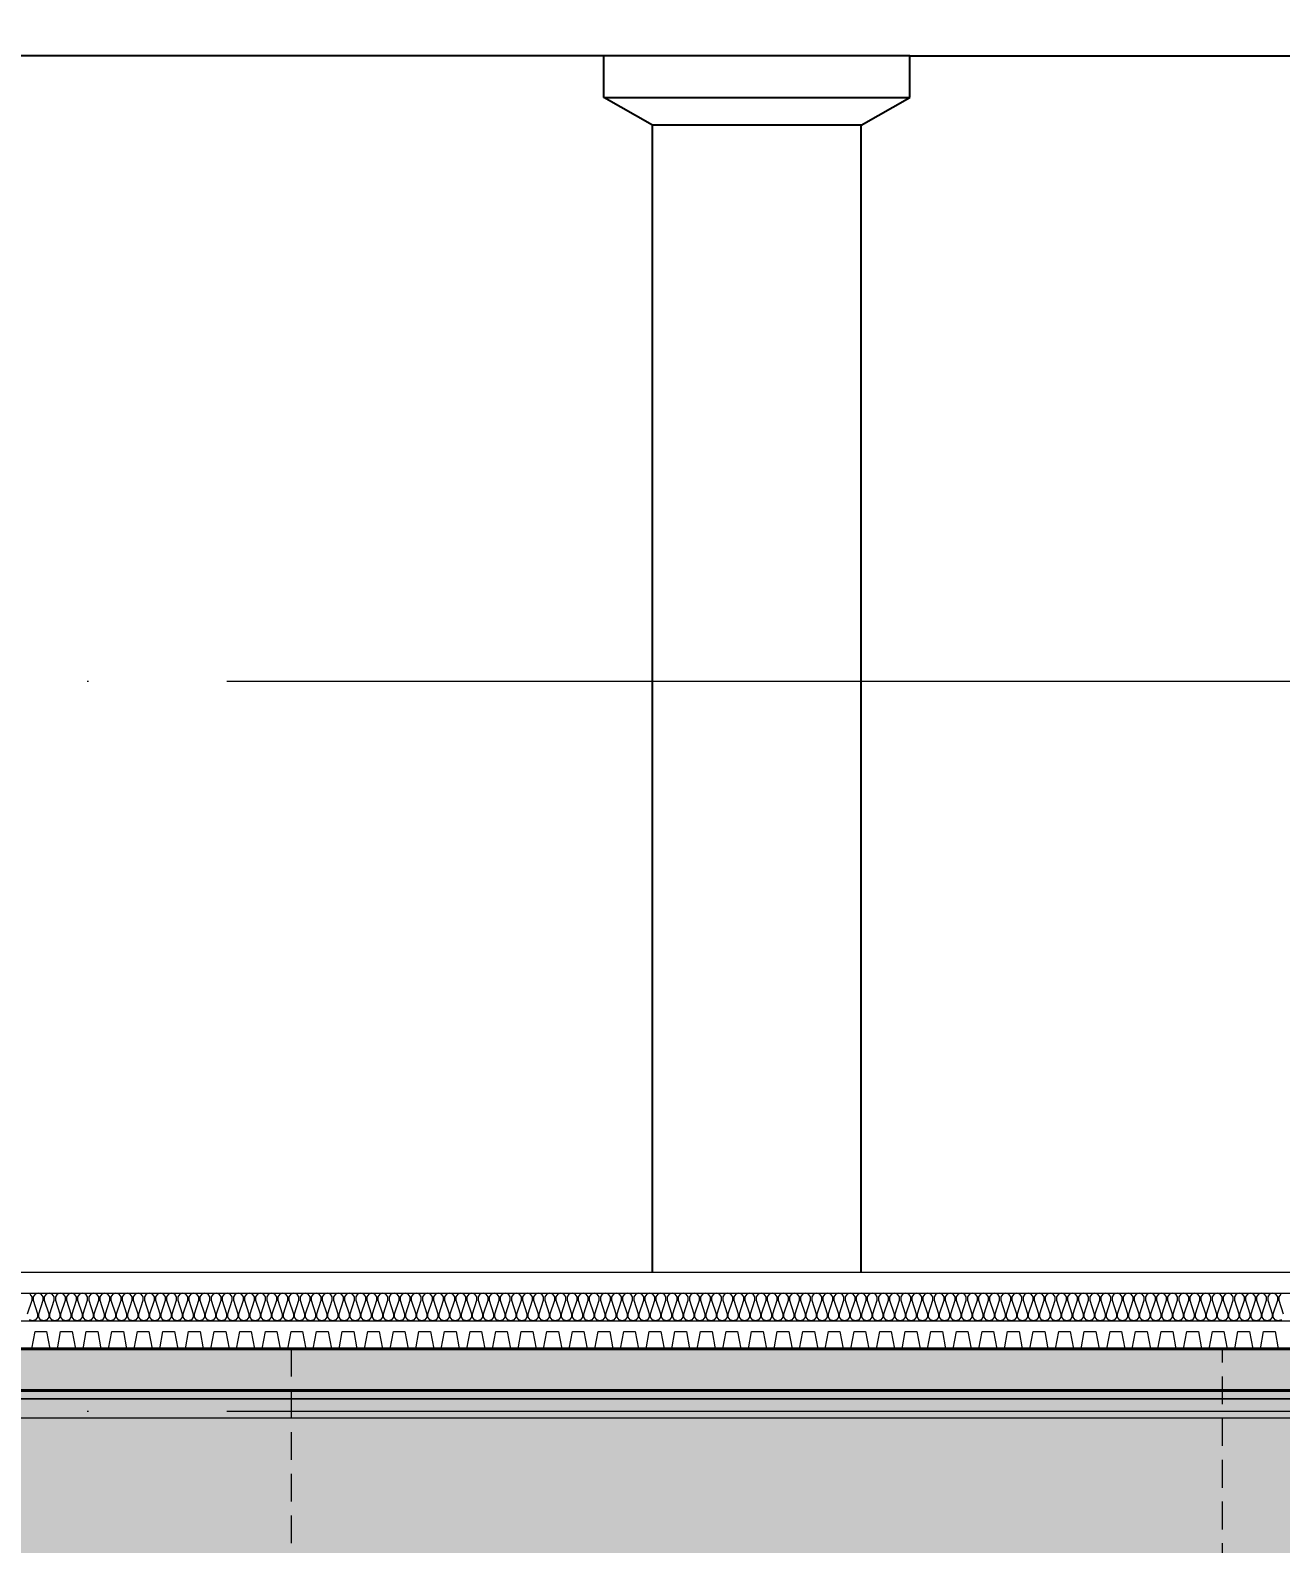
# Model space of a CAD drawing. Header units: millimetres. Extents: x 0 to 420000, y 0 to 297000.
# Drawn here: x 172786 to 181780, y 22497 to 33383 of the extents above; entities that cross this region are included whole.
import ezdxf
from ezdxf.enums import TextEntityAlignment as Align

# ---------------------------------------------------------------- set-up
doc = ezdxf.new("R2010")
doc.units = ezdxf.units.MM
doc.linetypes.add('CEN', pattern=[62, 60, -1, 0, -1])
doc.linetypes.add('HIDDEN', pattern=[0.375, 0.25, -0.125])
for name, color, linetype, lineweight in [('A-AXIS-LINE', 1, 'CEN', 15), ('A-CONC-LIN1', 2, 'Continuous', 40), ('A-ELEV-LIN2', 7, 'Continuous', 25), ('A-SECT-LIN3', 255, 'Continuous', 18), ('A-XXXX-DRBD', 9, 'Continuous', 20), ('A-XXXX-FIN2', 6, 'Continuous', 20), ('A-XXXX-HATC', 8, 'Continuous', 18), ('A-XXXX-HID', 8, 'HIDDEN', 18), ('A-XXXX-INSL2', 8, 'Continuous', 18)]:
    doc.layers.add(name, color=color, linetype=linetype, lineweight=lineweight)
doc.layers.add('A-CONC-SOLD', color=253, linetype='CEN')
doc.layers.add('A-XXXX-SOLD', color=252, linetype='Continuous')
doc.layers.add('A-XXXX-NPLT', color=144, linetype='Continuous', lineweight=15, plot=False)
doc.styles.add('맑은고딕', font='')
doc.styles.get('맑은고딕').set_extended_font_data('Malgun Gothic')

# ---------------------------------------------------------------- blocks, each defined once
blk = doc.blocks.new('axis(211208)')
at = {"layer": 'A-AXIS-LINE', "ltscale": 1000}
for p, q in [((4631788.1, -436868.7), (4955413.1, -436868.7)), ((4631788.1, -441118.7), (4955413.1, -441118.7)), ((4631788.1, -442118.7), (4955413.1, -442118.7))]:
    blk.add_line(p, q, dxfattribs=at)
blk = doc.blocks.new('지하2층')
at = {"layer": 'A-CONC-SOLD'}
h = blk.add_hatch(color=256, dxfattribs=at)
h.dxf.hatch_style = 1
h.paths.add_polyline_path([(4879374, -392169), (4878974, -392169), (4878974, -391119), (4878824, -391119), (4878824, -391369), (4878374, -391369), (4878374, -392369), (4878324, -392369), (4878324, -393069), (4878674, -393069), (4878674, -401669), (4877924, -401669), (4877924, -401119), (4877724, -401119), (4877724, -401669), (4801524, -401669), (4801524, -401129), (4801324, -401129), (4801324, -401969), (4801494, -401969), (4801479, -401978), (4801479, -402319), (4759169, -402319), (4759169, -401978), (4759154, -401969), (4759324, -401969), (4759324, -401129), (4759124, -401129), (4759124, -401669), (4682924, -401669), (4682924, -401119), (4682724, -401119), (4682724, -401669), (4681974, -401669), (4681974, -393069), (4682324, -393069), (4682324, -392369), (4682274, -392369), (4682274, -391369), (4681824, -391369), (4681824, -391119), (4681674, -391119), (4681674, -392169), (4681274, -392169), (4681274, -401969), (4758324, -401969), (4758324, -402619), (4802324, -402619), (4802324, -401969), (4879374, -401969)])
at = {"layer": 'A-CONC-LIN1'}
for points in [[(4681674, -391119), (4681674, -392169), (4681274, -392169), (4681274, -401969), (4758324, -401969), (4758324, -402619), (4802324, -402619), (4802324, -401969), (4879374, -401969), (4879374, -392169), (4878974, -392169), (4878974, -391119)], [(4801479, -402319), (4759169, -402319), (4759169, -401978), (4759154, -401969), (4759324, -401969), (4759324, -401129), (4759124, -401129), (4759124, -401669), (4682924, -401669)]]:
    blk.add_lwpolyline(points, dxfattribs=at)
at = {"layer": 'A-ELEV-LIN2'}
for p, q in [((4747224, -392369), (4738174, -392369)), ((4747224, -392669), (4747224, -392369)), ((4749424, -392369), (4747224, -392369)), ((4749424, -392669), (4749424, -392369)), ((4749424, -392369), (4756624, -392369)), ((4747224, -392669), (4749424, -392669)), ((4747574, -392869), (4747224, -392669)), ((4749074, -392869), (4749424, -392669)), ((4747574, -401119), (4747574, -392869)), ((4749074, -392869), (4747574, -392869)), ((4749074, -401119), (4749074, -392869))]:
    blk.add_line(p, q, dxfattribs=at)
at = {"layer": 'A-XXXX-DRBD'}
blk.add_lwpolyline([(4743054, -401669), (4743108, -401669), (4743132, -401544), (4743215, -401544), (4743238, -401669), (4743293, -401669), (4743316, -401544), (4743399, -401544), (4743422, -401669), (4743477, -401669), (4743500, -401544), (4743583, -401544), (4743606, -401669), (4743661, -401669), (4743684, -401544), (4743767, -401544), (4743790, -401669), (4743845, -401669), (4743868, -401544), (4743951, -401544), (4743974, -401669), (4744029, -401669), (4744052, -401544), (4744135, -401544), (4744158, -401669), (4744213, -401669), (4744236, -401544), (4744319, -401544), (4744342, -401669), (4744397, -401669), (4744420, -401544), (4744503, -401544), (4744527, -401669), (4744581, -401669), (4744604, -401544), (4744687, -401544), (4744711, -401669), (4744765, -401669), (4744789, -401544), (4744871, -401544), (4744895, -401669), (4744949, -401669), (4744973, -401544), (4745056, -401544), (4745079, -401669), (4745133, -401669), (4745157, -401544), (4745240, -401544), (4745263, -401669), (4745318, -401669), (4745341, -401544), (4745424, -401544), (4745447, -401669), (4745502, -401669), (4745525, -401544), (4745608, -401544), (4745631, -401669), (4745686, -401669), (4745709, -401544), (4745792, -401544), (4745815, -401669), (4745870, -401669), (4745893, -401544), (4745976, -401544), (4745999, -401669), (4746054, -401669), (4746077, -401544), (4746160, -401544), (4746183, -401669), (4746238, -401669), (4746261, -401544), (4746344, -401544), (4746367, -401669), (4746422, -401669), (4746445, -401544), (4746528, -401544), (4746552, -401669), (4746606, -401669), (4746629, -401544), (4746712, -401544), (4746736, -401669), (4746790, -401669), (4746814, -401544), (4746896, -401544), (4746920, -401669), (4746974, -401669), (4746998, -401544), (4747080, -401544), (4747104, -401669), (4747158, -401669), (4747182, -401544), (4747265, -401544), (4747288, -401669), (4747343, -401669), (4747366, -401544), (4747449, -401544), (4747472, -401669), (4747527, -401669), (4747550, -401544), (4747633, -401544), (4747656, -401669), (4747711, -401669), (4747734, -401544), (4747817, -401544), (4747840, -401669), (4747895, -401669), (4747918, -401544), (4748001, -401544), (4748024, -401669), (4748079, -401669), (4748102, -401544), (4748185, -401544), (4748208, -401669), (4748263, -401669), (4748286, -401544), (4748369, -401544), (4748392, -401669), (4748447, -401669), (4748470, -401544), (4748553, -401544), (4748577, -401669), (4748631, -401669), (4748654, -401544), (4748737, -401544), (4748761, -401669), (4748815, -401669), (4748839, -401544), (4748921, -401544), (4748945, -401669), (4748999, -401669), (4749023, -401544), (4749105, -401544), (4749129, -401669), (4749183, -401669), (4749207, -401544), (4749290, -401544), (4749313, -401669), (4749368, -401669), (4749391, -401544), (4749474, -401544), (4749497, -401669), (4749552, -401669), (4749575, -401544), (4749658, -401544), (4749681, -401669), (4749736, -401669), (4749759, -401544), (4749842, -401544), (4749865, -401669), (4749920, -401669), (4749943, -401544), (4750026, -401544), (4750049, -401669), (4750104, -401669), (4750127, -401544), (4750210, -401544), (4750233, -401669), (4750288, -401669), (4750311, -401544), (4750394, -401544), (4750417, -401669), (4750472, -401669), (4750495, -401544), (4750578, -401544), (4750601, -401669), (4750656, -401669), (4750679, -401544), (4750762, -401544), (4750786, -401669), (4750840, -401669), (4750864, -401544), (4750946, -401544), (4750970, -401669), (4751024, -401669), (4751048, -401544), (4751130, -401544), (4751154, -401669), (4751208, -401669), (4751232, -401544), (4751315, -401544), (4751338, -401669), (4751392, -401669), (4751416, -401544), (4751499, -401544), (4751522, -401669), (4751577, -401669), (4751600, -401544), (4751683, -401544), (4751706, -401669), (4751761, -401669), (4751784, -401544), (4751867, -401544), (4751890, -401669), (4751945, -401669), (4751968, -401544), (4752051, -401544), (4752074, -401669), (4752129, -401669)], dxfattribs=at)
at = {"layer": 'A-XXXX-FIN2'}
blk.add_lwpolyline([(4683074, -401119), (4759114, -401119)], dxfattribs=at)
at = {"layer": 'A-XXXX-INSL2'}
for points in [[(4682924, -401269), (4759114, -401269)], [(4752092, -401277), (4752078, -401297), (4752078, -401319), (4752110, -401419)], [(4752096, -401461), (4752074, -401469), (4752052, -401461), (4752038, -401441), (4752038, -401419), (4752070, -401319), (4752070, -401297), (4752056, -401277), (4752034, -401269), (4752012, -401277), (4751998, -401297), (4751998, -401319), (4752030, -401419), (4752030, -401441), (4752016, -401461), (4751994, -401469), (4751972, -401461), (4751958, -401441), (4751958, -401419), (4751990, -401319), (4751990, -401297), (4751976, -401277), (4751954, -401269), (4751932, -401277), (4751918, -401297), (4751918, -401319), (4751950, -401419), (4751950, -401441), (4751936, -401461), (4751914, -401469), (4751892, -401461), (4751878, -401441), (4751878, -401419), (4751910, -401319), (4751910, -401297), (4751896, -401277), (4751874, -401269), (4751852, -401277), (4751838, -401297), (4751838, -401319), (4751870, -401419), (4751870, -401441), (4751856, -401461), (4751834, -401469), (4751812, -401461), (4751798, -401441), (4751798, -401419), (4751830, -401319), (4751830, -401297), (4751816, -401277), (4751794, -401269), (4751772, -401277), (4751758, -401297), (4751758, -401319), (4751790, -401419), (4751790, -401441), (4751776, -401461), (4751754, -401469), (4751732, -401461), (4751718, -401441), (4751718, -401419), (4751750, -401319), (4751750, -401297), (4751736, -401277), (4751714, -401269), (4751692, -401277), (4751678, -401297), (4751678, -401319), (4751710, -401419), (4751710, -401441), (4751696, -401461), (4751674, -401469), (4751652, -401461), (4751638, -401441), (4751638, -401419), (4751670, -401319), (4751670, -401297), (4751656, -401277), (4751634, -401269), (4751612, -401277), (4751598, -401297), (4751598, -401319), (4751630, -401419), (4751630, -401441), (4751616, -401461), (4751594, -401469), (4751572, -401461), (4751558, -401441), (4751558, -401419), (4751590, -401319), (4751590, -401297), (4751576, -401277), (4751554, -401269), (4751532, -401277), (4751518, -401297), (4751518, -401319), (4751550, -401419), (4751550, -401441), (4751536, -401461), (4751514, -401469), (4751492, -401461), (4751478, -401441), (4751478, -401419), (4751510, -401319), (4751510, -401297), (4751496, -401277), (4751474, -401269), (4751452, -401277), (4751438, -401297), (4751438, -401319), (4751470, -401419), (4751470, -401441), (4751456, -401461), (4751434, -401469), (4751412, -401461), (4751398, -401441), (4751398, -401419), (4751430, -401319), (4751430, -401297), (4751416, -401277), (4751394, -401269), (4751372, -401277), (4751358, -401297), (4751358, -401319), (4751390, -401419), (4751390, -401441), (4751376, -401461), (4751354, -401469), (4751332, -401461), (4751318, -401441), (4751318, -401419), (4751350, -401319), (4751350, -401297), (4751336, -401277), (4751314, -401269), (4751292, -401277), (4751278, -401297), (4751278, -401319), (4751310, -401419), (4751310, -401441), (4751296, -401461), (4751274, -401469), (4751252, -401461), (4751238, -401441), (4751238, -401419), (4751270, -401319), (4751270, -401297), (4751256, -401277), (4751234, -401269), (4751212, -401277), (4751198, -401297), (4751198, -401319), (4751230, -401419), (4751230, -401441), (4751216, -401461), (4751194, -401469), (4751172, -401461), (4751158, -401441), (4751158, -401419), (4751190, -401319), (4751190, -401297), (4751176, -401277), (4751154, -401269), (4751132, -401277), (4751118, -401297), (4751118, -401319), (4751150, -401419), (4751150, -401441), (4751136, -401461), (4751114, -401469), (4751092, -401461), (4751078, -401441), (4751078, -401419), (4751110, -401319), (4751110, -401297), (4751096, -401277), (4751074, -401269), (4751052, -401277), (4751038, -401297), (4751038, -401319), (4751070, -401419), (4751070, -401441), (4751056, -401461), (4751034, -401469), (4751012, -401461), (4750998, -401441), (4750998, -401419), (4751030, -401319), (4751030, -401297), (4751016, -401277), (4750994, -401269), (4750972, -401277), (4750958, -401297), (4750958, -401319), (4750990, -401419), (4750990, -401441), (4750976, -401461), (4750954, -401469), (4750932, -401461), (4750918, -401441), (4750918, -401419), (4750950, -401319), (4750950, -401297), (4750936, -401277), (4750914, -401269), (4750892, -401277), (4750878, -401297), (4750878, -401319), (4750910, -401419), (4750910, -401441), (4750896, -401461), (4750874, -401469), (4750852, -401461), (4750838, -401441), (4750838, -401419), (4750870, -401319), (4750870, -401297), (4750856, -401277), (4750834, -401269), (4750812, -401277), (4750798, -401297), (4750798, -401319), (4750830, -401419), (4750830, -401441), (4750816, -401461), (4750794, -401469), (4750772, -401461), (4750758, -401441), (4750758, -401419), (4750790, -401319), (4750790, -401297), (4750776, -401277), (4750754, -401269), (4750732, -401277), (4750718, -401297), (4750718, -401319), (4750750, -401419), (4750750, -401441), (4750736, -401461), (4750714, -401469), (4750692, -401461), (4750678, -401441), (4750678, -401419), (4750710, -401319), (4750710, -401297), (4750696, -401277), (4750674, -401269), (4750652, -401277), (4750638, -401297), (4750638, -401319), (4750670, -401419), (4750670, -401441), (4750656, -401461), (4750634, -401469), (4750612, -401461), (4750598, -401441), (4750598, -401419), (4750630, -401319), (4750630, -401297), (4750616, -401277), (4750594, -401269), (4750572, -401277), (4750558, -401297), (4750558, -401319), (4750590, -401419), (4750590, -401441), (4750576, -401461), (4750554, -401469), (4750532, -401461), (4750518, -401441), (4750518, -401419), (4750550, -401319), (4750550, -401297), (4750536, -401277), (4750514, -401269), (4750492, -401277), (4750478, -401297), (4750478, -401319), (4750510, -401419), (4750510, -401441), (4750496, -401461), (4750474, -401469), (4750452, -401461), (4750438, -401441), (4750438, -401419), (4750470, -401319), (4750470, -401297), (4750456, -401277), (4750434, -401269), (4750412, -401277), (4750398, -401297), (4750398, -401319), (4750430, -401419), (4750430, -401441), (4750416, -401461), (4750394, -401469), (4750372, -401461), (4750358, -401441), (4750358, -401419), (4750390, -401319), (4750390, -401297), (4750376, -401277), (4750354, -401269), (4750332, -401277), (4750318, -401297), (4750318, -401319), (4750350, -401419), (4750350, -401441), (4750336, -401461), (4750314, -401469), (4750292, -401461), (4750278, -401441), (4750278, -401419), (4750310, -401319), (4750310, -401297), (4750296, -401277), (4750274, -401269), (4750252, -401277), (4750238, -401297), (4750238, -401319), (4750270, -401419), (4750270, -401441), (4750256, -401461), (4750234, -401469), (4750212, -401461), (4750198, -401441), (4750198, -401419), (4750230, -401319), (4750230, -401297), (4750216, -401277), (4750194, -401269), (4750172, -401277), (4750158, -401297), (4750158, -401319), (4750190, -401419), (4750190, -401441), (4750176, -401461), (4750154, -401469), (4750132, -401461), (4750118, -401441), (4750118, -401419), (4750150, -401319), (4750150, -401297), (4750136, -401277), (4750114, -401269), (4750092, -401277), (4750078, -401297), (4750078, -401319), (4750110, -401419), (4750110, -401441), (4750096, -401461), (4750074, -401469), (4750052, -401461), (4750038, -401441), (4750038, -401419), (4750070, -401319), (4750070, -401297), (4750056, -401277), (4750034, -401269), (4750012, -401277), (4749998, -401297), (4749998, -401319), (4750030, -401419), (4750030, -401441), (4750016, -401461), (4749994, -401469), (4749972, -401461), (4749958, -401441), (4749958, -401419), (4749990, -401319), (4749990, -401297), (4749976, -401277), (4749954, -401269), (4749932, -401277), (4749918, -401297), (4749918, -401319), (4749950, -401419), (4749950, -401441), (4749936, -401461), (4749914, -401469), (4749892, -401461), (4749878, -401441), (4749878, -401419), (4749910, -401319), (4749910, -401297), (4749896, -401277), (4749874, -401269), (4749852, -401277), (4749838, -401297), (4749838, -401319), (4749870, -401419), (4749870, -401441), (4749856, -401461), (4749834, -401469), (4749812, -401461), (4749798, -401441), (4749798, -401419), (4749830, -401319), (4749830, -401297), (4749816, -401277), (4749794, -401269), (4749772, -401277), (4749758, -401297), (4749758, -401319), (4749790, -401419), (4749790, -401441), (4749776, -401461), (4749754, -401469), (4749732, -401461), (4749718, -401441), (4749718, -401419), (4749750, -401319), (4749750, -401297), (4749736, -401277), (4749714, -401269), (4749692, -401277), (4749678, -401297), (4749678, -401319), (4749710, -401419), (4749710, -401441), (4749696, -401461), (4749674, -401469), (4749652, -401461), (4749638, -401441), (4749638, -401419), (4749670, -401319), (4749670, -401297), (4749656, -401277), (4749634, -401269), (4749612, -401277), (4749598, -401297), (4749598, -401319), (4749630, -401419), (4749630, -401441), (4749616, -401461), (4749594, -401469), (4749572, -401461), (4749558, -401441), (4749558, -401419), (4749590, -401319), (4749590, -401297), (4749576, -401277), (4749554, -401269), (4749532, -401277), (4749518, -401297), (4749518, -401319), (4749550, -401419), (4749550, -401441), (4749536, -401461), (4749514, -401469), (4749492, -401461), (4749478, -401441), (4749478, -401419), (4749510, -401319), (4749510, -401297), (4749496, -401277), (4749474, -401269), (4749452, -401277), (4749438, -401297), (4749438, -401319), (4749470, -401419), (4749470, -401441), (4749456, -401461), (4749434, -401469), (4749412, -401461), (4749398, -401441), (4749398, -401419), (4749430, -401319), (4749430, -401297), (4749416, -401277), (4749394, -401269), (4749372, -401277), (4749358, -401297), (4749358, -401319), (4749390, -401419), (4749390, -401441), (4749376, -401461), (4749354, -401469), (4749332, -401461), (4749318, -401441), (4749318, -401419), (4749350, -401319), (4749350, -401297), (4749336, -401277), (4749314, -401269), (4749292, -401277), (4749278, -401297), (4749278, -401319), (4749310, -401419), (4749310, -401441), (4749296, -401461), (4749274, -401469), (4749252, -401461), (4749238, -401441), (4749238, -401419), (4749270, -401319), (4749270, -401297), (4749256, -401277), (4749234, -401269), (4749212, -401277), (4749198, -401297), (4749198, -401319), (4749230, -401419), (4749230, -401441), (4749216, -401461), (4749194, -401469), (4749172, -401461), (4749158, -401441), (4749158, -401419), (4749190, -401319), (4749190, -401297), (4749176, -401277), (4749154, -401269), (4749132, -401277), (4749118, -401297), (4749118, -401319), (4749150, -401419), (4749150, -401441), (4749136, -401461), (4749114, -401469), (4749092, -401461), (4749078, -401441), (4749078, -401419), (4749110, -401319), (4749110, -401297), (4749096, -401277), (4749074, -401269), (4749052, -401277), (4749038, -401297), (4749038, -401319), (4749070, -401419), (4749070, -401441), (4749056, -401461), (4749034, -401469), (4749012, -401461), (4748998, -401441), (4748998, -401419), (4749030, -401319), (4749030, -401297), (4749016, -401277), (4748994, -401269), (4748972, -401277), (4748958, -401297), (4748958, -401319), (4748990, -401419), (4748990, -401441), (4748976, -401461), (4748954, -401469), (4748932, -401461), (4748918, -401441), (4748918, -401419), (4748950, -401319), (4748950, -401297), (4748936, -401277), (4748914, -401269), (4748892, -401277), (4748878, -401297), (4748878, -401319), (4748910, -401419), (4748910, -401441), (4748896, -401461), (4748874, -401469), (4748852, -401461), (4748838, -401441), (4748838, -401419), (4748870, -401319), (4748870, -401297), (4748856, -401277), (4748834, -401269), (4748812, -401277), (4748798, -401297), (4748798, -401319), (4748830, -401419), (4748830, -401441), (4748816, -401461), (4748794, -401469), (4748772, -401461), (4748758, -401441), (4748758, -401419), (4748790, -401319), (4748790, -401297), (4748776, -401277), (4748754, -401269), (4748732, -401277), (4748718, -401297), (4748718, -401319), (4748750, -401419), (4748750, -401441), (4748736, -401461), (4748714, -401469), (4748692, -401461), (4748678, -401441), (4748678, -401419), (4748710, -401319), (4748710, -401297), (4748696, -401277), (4748674, -401269), (4748652, -401277), (4748638, -401297), (4748638, -401319), (4748670, -401419), (4748670, -401441), (4748656, -401461), (4748634, -401469), (4748612, -401461), (4748598, -401441), (4748598, -401419), (4748630, -401319), (4748630, -401297), (4748616, -401277), (4748594, -401269), (4748572, -401277), (4748558, -401297), (4748558, -401319), (4748590, -401419), (4748590, -401441), (4748576, -401461), (4748554, -401469), (4748532, -401461), (4748518, -401441), (4748518, -401419), (4748550, -401319), (4748550, -401297), (4748536, -401277), (4748514, -401269), (4748492, -401277), (4748478, -401297), (4748478, -401319), (4748510, -401419), (4748510, -401441), (4748496, -401461), (4748474, -401469), (4748452, -401461), (4748438, -401441), (4748438, -401419), (4748470, -401319), (4748470, -401297), (4748456, -401277), (4748434, -401269), (4748412, -401277), (4748398, -401297), (4748398, -401319), (4748430, -401419), (4748430, -401441), (4748416, -401461), (4748394, -401469), (4748372, -401461), (4748358, -401441), (4748358, -401419), (4748390, -401319), (4748390, -401297), (4748376, -401277), (4748354, -401269), (4748332, -401277), (4748318, -401297), (4748318, -401319), (4748350, -401419), (4748350, -401441), (4748336, -401461), (4748314, -401469), (4748292, -401461), (4748278, -401441), (4748278, -401419), (4748310, -401319), (4748310, -401297), (4748296, -401277), (4748274, -401269), (4748252, -401277), (4748238, -401297), (4748238, -401319), (4748270, -401419), (4748270, -401441), (4748256, -401461), (4748234, -401469), (4748212, -401461), (4748198, -401441), (4748198, -401419), (4748230, -401319), (4748230, -401297), (4748216, -401277), (4748194, -401269), (4748172, -401277), (4748158, -401297), (4748158, -401319), (4748190, -401419), (4748190, -401441), (4748176, -401461), (4748154, -401469), (4748132, -401461), (4748118, -401441), (4748118, -401419), (4748150, -401319), (4748150, -401297), (4748136, -401277), (4748114, -401269), (4748092, -401277), (4748078, -401297), (4748078, -401319), (4748110, -401419), (4748110, -401441), (4748096, -401461), (4748074, -401469), (4748052, -401461), (4748038, -401441), (4748038, -401419), (4748070, -401319), (4748070, -401297), (4748056, -401277), (4748034, -401269), (4748012, -401277), (4747998, -401297), (4747998, -401319), (4748030, -401419), (4748030, -401441), (4748016, -401461), (4747994, -401469), (4747972, -401461), (4747958, -401441), (4747958, -401419), (4747990, -401319), (4747990, -401297), (4747976, -401277), (4747954, -401269), (4747932, -401277), (4747918, -401297), (4747918, -401319), (4747950, -401419), (4747950, -401441), (4747936, -401461), (4747914, -401469), (4747892, -401461), (4747878, -401441), (4747878, -401419), (4747910, -401319), (4747910, -401297), (4747896, -401277), (4747874, -401269), (4747852, -401277), (4747838, -401297), (4747838, -401319), (4747870, -401419), (4747870, -401441), (4747856, -401461), (4747834, -401469), (4747812, -401461), (4747798, -401441), (4747798, -401419), (4747830, -401319), (4747830, -401297), (4747816, -401277), (4747794, -401269), (4747772, -401277), (4747758, -401297), (4747758, -401319), (4747790, -401419), (4747790, -401441), (4747776, -401461), (4747754, -401469), (4747732, -401461), (4747718, -401441), (4747718, -401419), (4747750, -401319), (4747750, -401297), (4747736, -401277), (4747714, -401269), (4747692, -401277), (4747678, -401297), (4747678, -401319), (4747710, -401419), (4747710, -401441), (4747696, -401461), (4747674, -401469), (4747652, -401461), (4747638, -401441), (4747638, -401419), (4747670, -401319), (4747670, -401297), (4747656, -401277), (4747634, -401269), (4747612, -401277), (4747598, -401297), (4747598, -401319), (4747630, -401419), (4747630, -401441), (4747616, -401461), (4747594, -401469), (4747572, -401461), (4747558, -401441), (4747558, -401419), (4747590, -401319), (4747590, -401297), (4747576, -401277), (4747554, -401269), (4747532, -401277), (4747518, -401297), (4747518, -401319), (4747550, -401419), (4747550, -401441), (4747536, -401461), (4747514, -401469), (4747492, -401461), (4747478, -401441), (4747478, -401419), (4747510, -401319), (4747510, -401297), (4747496, -401277), (4747474, -401269), (4747452, -401277), (4747438, -401297), (4747438, -401319), (4747470, -401419), (4747470, -401441), (4747456, -401461), (4747434, -401469), (4747412, -401461), (4747398, -401441), (4747398, -401419), (4747430, -401319), (4747430, -401297), (4747416, -401277), (4747394, -401269), (4747372, -401277), (4747358, -401297), (4747358, -401319), (4747390, -401419), (4747390, -401441), (4747376, -401461), (4747354, -401469), (4747332, -401461), (4747318, -401441), (4747318, -401419), (4747350, -401319), (4747350, -401297), (4747336, -401277), (4747314, -401269), (4747292, -401277), (4747278, -401297), (4747278, -401319), (4747310, -401419), (4747310, -401441), (4747296, -401461), (4747274, -401469), (4747252, -401461), (4747238, -401441), (4747238, -401419), (4747270, -401319), (4747270, -401297), (4747256, -401277), (4747234, -401269), (4747212, -401277), (4747198, -401297), (4747198, -401319), (4747230, -401419), (4747230, -401441), (4747216, -401461), (4747194, -401469), (4747172, -401461), (4747158, -401441), (4747158, -401419), (4747190, -401319), (4747190, -401297), (4747176, -401277), (4747154, -401269), (4747132, -401277), (4747118, -401297), (4747118, -401319), (4747150, -401419), (4747150, -401441), (4747136, -401461), (4747114, -401469), (4747092, -401461), (4747078, -401441), (4747078, -401419), (4747110, -401319), (4747110, -401297), (4747096, -401277), (4747074, -401269), (4747052, -401277), (4747038, -401297), (4747038, -401319), (4747070, -401419), (4747070, -401441), (4747056, -401461), (4747034, -401469), (4747012, -401461), (4746998, -401441), (4746998, -401419), (4747030, -401319), (4747030, -401297), (4747016, -401277), (4746994, -401269), (4746972, -401277), (4746958, -401297), (4746958, -401319), (4746990, -401419), (4746990, -401441), (4746976, -401461), (4746954, -401469), (4746932, -401461), (4746918, -401441), (4746918, -401419), (4746950, -401319), (4746950, -401297), (4746936, -401277), (4746914, -401269), (4746892, -401277), (4746878, -401297), (4746878, -401319), (4746910, -401419), (4746910, -401441), (4746896, -401461), (4746874, -401469), (4746852, -401461), (4746838, -401441), (4746838, -401419), (4746870, -401319), (4746870, -401297), (4746856, -401277), (4746834, -401269), (4746812, -401277), (4746798, -401297), (4746798, -401319), (4746830, -401419), (4746830, -401441), (4746816, -401461), (4746794, -401469), (4746772, -401461), (4746758, -401441), (4746758, -401419), (4746790, -401319), (4746790, -401297), (4746776, -401277), (4746754, -401269), (4746732, -401277), (4746718, -401297), (4746718, -401319), (4746750, -401419), (4746750, -401441), (4746736, -401461), (4746714, -401469), (4746692, -401461), (4746678, -401441), (4746678, -401419), (4746710, -401319), (4746710, -401297), (4746696, -401277), (4746674, -401269), (4746652, -401277), (4746638, -401297), (4746638, -401319), (4746670, -401419), (4746670, -401441), (4746656, -401461), (4746634, -401469), (4746612, -401461), (4746598, -401441), (4746598, -401419), (4746630, -401319), (4746630, -401297), (4746616, -401277), (4746594, -401269), (4746572, -401277), (4746558, -401297), (4746558, -401319), (4746590, -401419), (4746590, -401441), (4746576, -401461), (4746554, -401469), (4746532, -401461), (4746518, -401441), (4746518, -401419), (4746550, -401319), (4746550, -401297), (4746536, -401277), (4746514, -401269), (4746492, -401277), (4746478, -401297), (4746478, -401319), (4746510, -401419), (4746510, -401441), (4746496, -401461), (4746474, -401469), (4746452, -401461), (4746438, -401441), (4746438, -401419), (4746470, -401319), (4746470, -401297), (4746456, -401277), (4746434, -401269), (4746412, -401277), (4746398, -401297), (4746398, -401319), (4746430, -401419), (4746430, -401441), (4746416, -401461), (4746394, -401469), (4746372, -401461), (4746358, -401441), (4746358, -401419), (4746390, -401319), (4746390, -401297), (4746376, -401277), (4746354, -401269), (4746332, -401277), (4746318, -401297), (4746318, -401319), (4746350, -401419), (4746350, -401441), (4746336, -401461), (4746314, -401469), (4746292, -401461), (4746278, -401441), (4746278, -401419), (4746310, -401319), (4746310, -401297), (4746296, -401277), (4746274, -401269), (4746252, -401277), (4746238, -401297), (4746238, -401319), (4746270, -401419), (4746270, -401441), (4746256, -401461), (4746234, -401469), (4746212, -401461), (4746198, -401441), (4746198, -401419), (4746230, -401319), (4746230, -401297), (4746216, -401277), (4746194, -401269), (4746172, -401277), (4746158, -401297), (4746158, -401319), (4746190, -401419), (4746190, -401441), (4746176, -401461), (4746154, -401469), (4746132, -401461), (4746118, -401441), (4746118, -401419), (4746150, -401319), (4746150, -401297), (4746136, -401277), (4746114, -401269), (4746092, -401277), (4746078, -401297), (4746078, -401319), (4746110, -401419), (4746110, -401441), (4746096, -401461), (4746074, -401469), (4746052, -401461), (4746038, -401441), (4746038, -401419), (4746070, -401319), (4746070, -401297), (4746056, -401277), (4746034, -401269), (4746012, -401277), (4745998, -401297), (4745998, -401319), (4746030, -401419), (4746030, -401441), (4746016, -401461), (4745994, -401469), (4745972, -401461), (4745958, -401441), (4745958, -401419), (4745990, -401319), (4745990, -401297), (4745976, -401277), (4745954, -401269), (4745932, -401277), (4745918, -401297), (4745918, -401319), (4745950, -401419), (4745950, -401441), (4745936, -401461), (4745914, -401469), (4745892, -401461), (4745878, -401441), (4745878, -401419), (4745910, -401319), (4745910, -401297), (4745896, -401277), (4745874, -401269), (4745852, -401277), (4745838, -401297), (4745838, -401319), (4745870, -401419), (4745870, -401441), (4745856, -401461), (4745834, -401469), (4745812, -401461), (4745798, -401441), (4745798, -401419), (4745830, -401319), (4745830, -401297), (4745816, -401277), (4745794, -401269), (4745772, -401277), (4745758, -401297), (4745758, -401319), (4745790, -401419), (4745790, -401441), (4745776, -401461), (4745754, -401469), (4745732, -401461), (4745718, -401441), (4745718, -401419), (4745750, -401319), (4745750, -401297), (4745736, -401277), (4745714, -401269), (4745692, -401277), (4745678, -401297), (4745678, -401319), (4745710, -401419), (4745710, -401441), (4745696, -401461), (4745674, -401469), (4745652, -401461), (4745638, -401441), (4745638, -401419), (4745670, -401319), (4745670, -401297), (4745656, -401277), (4745634, -401269), (4745612, -401277), (4745598, -401297), (4745598, -401319), (4745630, -401419), (4745630, -401441), (4745616, -401461), (4745594, -401469), (4745572, -401461), (4745558, -401441), (4745558, -401419), (4745590, -401319), (4745590, -401297), (4745576, -401277), (4745554, -401269), (4745532, -401277), (4745518, -401297), (4745518, -401319), (4745550, -401419), (4745550, -401441), (4745536, -401461), (4745514, -401469), (4745492, -401461), (4745478, -401441), (4745478, -401419), (4745510, -401319), (4745510, -401297), (4745496, -401277), (4745474, -401269), (4745452, -401277), (4745438, -401297), (4745438, -401319), (4745470, -401419), (4745470, -401441), (4745456, -401461), (4745434, -401469), (4745412, -401461), (4745398, -401441), (4745398, -401419), (4745430, -401319), (4745430, -401297), (4745416, -401277), (4745394, -401269), (4745372, -401277), (4745358, -401297), (4745358, -401319), (4745390, -401419), (4745390, -401441), (4745376, -401461), (4745354, -401469), (4745332, -401461), (4745318, -401441), (4745318, -401419), (4745350, -401319), (4745350, -401297), (4745336, -401277), (4745314, -401269), (4745292, -401277), (4745278, -401297), (4745278, -401319), (4745310, -401419), (4745310, -401441), (4745296, -401461), (4745274, -401469), (4745252, -401461), (4745238, -401441), (4745238, -401419), (4745270, -401319), (4745270, -401297), (4745256, -401277), (4745234, -401269), (4745212, -401277), (4745198, -401297), (4745198, -401319), (4745230, -401419), (4745230, -401441), (4745216, -401461), (4745194, -401469), (4745172, -401461), (4745158, -401441), (4745158, -401419), (4745190, -401319), (4745190, -401297), (4745176, -401277), (4745154, -401269), (4745132, -401277), (4745118, -401297), (4745118, -401319), (4745150, -401419), (4745150, -401441), (4745136, -401461), (4745114, -401469), (4745092, -401461), (4745078, -401441), (4745078, -401419), (4745110, -401319), (4745110, -401297), (4745096, -401277), (4745074, -401269), (4745052, -401277), (4745038, -401297), (4745038, -401319), (4745070, -401419), (4745070, -401441), (4745056, -401461), (4745034, -401469), (4745012, -401461), (4744998, -401441), (4744998, -401419), (4745030, -401319), (4745030, -401297), (4745016, -401277), (4744994, -401269), (4744972, -401277), (4744958, -401297), (4744958, -401319), (4744990, -401419), (4744990, -401441), (4744976, -401461), (4744954, -401469), (4744932, -401461), (4744918, -401441), (4744918, -401419), (4744950, -401319), (4744950, -401297), (4744936, -401277), (4744914, -401269), (4744892, -401277), (4744878, -401297), (4744878, -401319), (4744910, -401419), (4744910, -401441), (4744896, -401461), (4744874, -401469), (4744852, -401461), (4744838, -401441), (4744838, -401419), (4744870, -401319), (4744870, -401297), (4744856, -401277), (4744834, -401269), (4744812, -401277), (4744798, -401297), (4744798, -401319), (4744830, -401419), (4744830, -401441), (4744816, -401461), (4744794, -401469), (4744772, -401461), (4744758, -401441), (4744758, -401419), (4744790, -401319), (4744790, -401297), (4744776, -401277), (4744754, -401269), (4744732, -401277), (4744718, -401297), (4744718, -401319), (4744750, -401419), (4744750, -401441), (4744736, -401461), (4744714, -401469), (4744692, -401461), (4744678, -401441), (4744678, -401419), (4744710, -401319), (4744710, -401297), (4744696, -401277), (4744674, -401269), (4744652, -401277), (4744638, -401297), (4744638, -401319), (4744670, -401419), (4744670, -401441), (4744656, -401461), (4744634, -401469), (4744612, -401461), (4744598, -401441), (4744598, -401419), (4744630, -401319), (4744630, -401297), (4744616, -401277), (4744594, -401269), (4744572, -401277), (4744558, -401297), (4744558, -401319), (4744590, -401419), (4744590, -401441), (4744576, -401461), (4744554, -401469), (4744532, -401461), (4744518, -401441), (4744518, -401419), (4744550, -401319), (4744550, -401297), (4744536, -401277), (4744514, -401269), (4744492, -401277), (4744478, -401297), (4744478, -401319), (4744510, -401419), (4744510, -401441), (4744496, -401461), (4744474, -401469), (4744452, -401461), (4744438, -401441), (4744438, -401419), (4744470, -401319), (4744470, -401297), (4744456, -401277), (4744434, -401269), (4744412, -401277), (4744398, -401297), (4744398, -401319), (4744430, -401419), (4744430, -401441), (4744416, -401461), (4744394, -401469), (4744372, -401461), (4744358, -401441), (4744358, -401419), (4744390, -401319), (4744390, -401297), (4744376, -401277), (4744354, -401269), (4744332, -401277), (4744318, -401297), (4744318, -401319), (4744350, -401419), (4744350, -401441), (4744336, -401461), (4744314, -401469), (4744292, -401461), (4744278, -401441), (4744278, -401419), (4744310, -401319), (4744310, -401297), (4744296, -401277), (4744274, -401269), (4744252, -401277), (4744238, -401297), (4744238, -401319), (4744270, -401419), (4744270, -401441), (4744256, -401461), (4744234, -401469), (4744212, -401461), (4744198, -401441), (4744198, -401419), (4744230, -401319), (4744230, -401297), (4744216, -401277), (4744194, -401269), (4744172, -401277), (4744158, -401297), (4744158, -401319), (4744190, -401419), (4744190, -401441), (4744176, -401461), (4744154, -401469), (4744132, -401461), (4744118, -401441), (4744118, -401419), (4744150, -401319), (4744150, -401297), (4744136, -401277), (4744114, -401269), (4744092, -401277), (4744078, -401297), (4744078, -401319), (4744110, -401419), (4744110, -401441), (4744096, -401461), (4744074, -401469), (4744052, -401461), (4744038, -401441), (4744038, -401419), (4744070, -401319), (4744070, -401297), (4744056, -401277), (4744034, -401269), (4744012, -401277), (4743998, -401297), (4743998, -401319), (4744030, -401419), (4744030, -401441), (4744016, -401461), (4743994, -401469), (4743972, -401461), (4743958, -401441), (4743958, -401419), (4743990, -401319), (4743990, -401297), (4743976, -401277), (4743954, -401269), (4743932, -401277), (4743918, -401297), (4743918, -401319), (4743950, -401419), (4743950, -401441), (4743936, -401461), (4743914, -401469), (4743892, -401461), (4743878, -401441), (4743878, -401419), (4743910, -401319), (4743910, -401297), (4743896, -401277), (4743874, -401269), (4743852, -401277), (4743838, -401297), (4743838, -401319), (4743870, -401419), (4743870, -401441), (4743856, -401461), (4743834, -401469), (4743812, -401461), (4743798, -401441), (4743798, -401419), (4743830, -401319), (4743830, -401297), (4743816, -401277), (4743794, -401269), (4743772, -401277), (4743758, -401297), (4743758, -401319), (4743790, -401419), (4743790, -401441), (4743776, -401461), (4743754, -401469), (4743732, -401461), (4743718, -401441), (4743718, -401419), (4743750, -401319), (4743750, -401297), (4743736, -401277), (4743714, -401269), (4743692, -401277), (4743678, -401297), (4743678, -401319), (4743710, -401419), (4743710, -401441), (4743696, -401461), (4743674, -401469), (4743652, -401461), (4743638, -401441), (4743638, -401419), (4743670, -401319), (4743670, -401297), (4743656, -401277), (4743634, -401269), (4743612, -401277), (4743598, -401297), (4743598, -401319), (4743630, -401419), (4743630, -401441), (4743616, -401461), (4743594, -401469), (4743572, -401461), (4743558, -401441), (4743558, -401419), (4743590, -401319), (4743590, -401297), (4743576, -401277), (4743554, -401269), (4743532, -401277), (4743518, -401297), (4743518, -401319), (4743550, -401419), (4743550, -401441), (4743536, -401461), (4743514, -401469), (4743492, -401461), (4743478, -401441), (4743478, -401419), (4743510, -401319), (4743510, -401297), (4743496, -401277), (4743474, -401269), (4743452, -401277), (4743438, -401297), (4743438, -401319), (4743470, -401419), (4743470, -401441), (4743456, -401461), (4743434, -401469), (4743412, -401461), (4743398, -401441), (4743398, -401419), (4743430, -401319), (4743430, -401297), (4743416, -401277), (4743394, -401269), (4743372, -401277), (4743358, -401297), (4743358, -401319), (4743390, -401419), (4743390, -401441), (4743376, -401461), (4743354, -401469), (4743332, -401461), (4743318, -401441), (4743318, -401419), (4743350, -401319), (4743350, -401297), (4743336, -401277), (4743314, -401269), (4743292, -401277), (4743278, -401297), (4743278, -401319), (4743310, -401419), (4743310, -401441), (4743296, -401461), (4743274, -401469), (4743252, -401461), (4743238, -401441), (4743238, -401419), (4743270, -401319), (4743270, -401297), (4743256, -401277), (4743234, -401269), (4743212, -401277), (4743198, -401297), (4743198, -401319), (4743230, -401419), (4743230, -401441), (4743216, -401461), (4743194, -401469), (4743172, -401461), (4743158, -401441), (4743158, -401419), (4743190, -401319), (4743190, -401297), (4743176, -401277), (4743154, -401269), (4743132, -401277), (4743118, -401297), (4743118, -401319), (4743150, -401419), (4743150, -401441), (4743136, -401461), (4743114, -401469), (4743092, -401461)], [(4743078, -401419), (4743110, -401319), (4743110, -401297), (4743096, -401277)], [(4682924, -401469), (4759114, -401469)]]:
    blk.add_lwpolyline(points, dxfattribs=at)
blk = doc.blocks.new('PF1_2')
at = {"layer": 'A-XXXX-HID', "color": 0, "ltscale": 800}
blk.add_lwpolyline([(-3350, 0), (-3350, -3100), (3350, -3100), (3350, 0)], close=True, dxfattribs=at)
at = {"layer": 'A-XXXX-NPLT', "style": '맑은고딕'}
blk.add_text('PF1(H:3100)', height=500, dxfattribs=at).set_placement((-1480, -2845), align=Align.MIDDLE)

msp = doc.modelspace()

# ---------------------------------------------------------------- hatches: boundary and pattern name
at = {"layer": 'A-XXXX-HATC'}
h = msp.add_hatch(dxfattribs=at)
h.set_pattern_fill('DOTS', color=256, scale=10)
h.set_pattern_definition([(0, (0, -50), (7.9375, 15.875), [0, -15.875])])
h.paths.add_polyline_path([(188012.5, 23540), (110962.5, 23540), (110962.5, 23600), (188012.5, 23600)])
h = msp.add_hatch(dxfattribs=at)
h.set_pattern_fill('돌01', color=256, scale=200)
h.set_pattern_definition([(0, (40, -50), (200, 200), [60, -140]), (0, (160, -30), (200, 200), [50, -150]), (0, (150, -20), (200, 200), [40, -160]), (0, (90, 30), (200, 200), [30, -30, 40, -100]), (0, (90, 40), (200, 200), [40, -10, 50, -100]), (0, (0, 80), (200, 200), [50, -150]), (0, (190, 90), (200, 200), [50, -150]), (90, (0, -10), (-200, 200), [30, -170]), (90, (30, 140), (-200, 200), [20, -180]), (90, (40, -50), (-200, 200), [30, -170]), (90, (60, 130), (-200, 200), [10, -190]), (90, (70, 50), (-200, 200), [30, -170]), (90, (90, -20), (-200, 200), [50, -150]), (90, (110, 120), (-200, 200), [30, -170]), (90, (130, 40), (-200, 200), [40, -160]), (90, (140, 40), (-200, 200), [40, -160]), (90, (160, -50), (-200, 200), [20, -180]), (90, (190, -20), (-200, 200), [50, -150]), (45, (20, -30), (0, 200), [84.8528, -197.98991]), (45, (40, -20), (0, 200), [42.4264, -240.41631]), (45, (130, 90), (0, 200), [56.56854, -226.27417]), (45, (130, 100), (0, 200), [42.4264, -240.41631]), (135, (60, 80), (-200, 2e-14), [14.1422, -268.70051]), (135, (20, -30), (-200, 2e-14), [28.2842, -254.55851]), (135, (80, 30), (-200, 2e-14), [28.2842, -254.55851]), (135, (130, 80), (-200, 2e-14), [28.2842, -254.55851]), (135, (190, 120), (-200, 2e-14), [42.4264, -240.41631]), (135, (190, 110), (-200, 2e-14), [28.2842, -254.55851]), (135, (180, 130), (-200, 2e-14), [28.2842, -254.55851]), (135, (120, -50), (-200, 2e-14), [42.4264, -240.41631]), (26.56505, (180, 70), (200, 8e-08), [22.36, -424.8536]), (26.56505, (130, 20), (200, 8e-08), [22.36, -424.8536]), (26.56505, (60, 80), (200, 8e-08), [44.72, -402.4936]), (26.56505, (70, 130), (200, 8e-08), [44.72, -402.4936]), (26.56505, (70, 80), (200, 8e-08), [44.72, -402.4936]), (26.56505, (190, 120), (200, 8e-08), [44.72, -402.4936]), (26.56505, (0, 20), (200, 8e-08), [67.082, -380.1316]), (26.56505, (0, 30), (200, 8e-08), [67.082, -380.1316]), (26.56505, (0, 110), (200, 8e-08), [67.082, -380.1316]), (63.43495, (100, 100), (1e-08, 200), [22.36, -424.8536]), (63.43495, (190, 90), (1e-08, 200), [22.36, -268.3336, 44.72, -111.8]), (63.43495, (170, 70), (1e-08, 200), [44.72, -402.4936]), (63.43495, (50, 90), (1e-08, 200), [44.72, -402.4936]), (63.43495, (40, 90), (1e-08, 200), [44.72, -402.4936]), (63.43495, (110, 110), (1e-08, 200), [67.082, -380.1316]), (116.56505, (60, 60), (-8e-08, 200), [22.36, -424.8536]), (116.56505, (190, 40), (-8e-08, 200), [22.36, -424.8536]), (116.56505, (150, -20), (-8e-08, 200), [44.72, -402.4936]), (116.56505, (140, -10), (-8e-08, 200), [44.72, -402.4936]), (116.56505, (160, 130), (-8e-08, 200), [44.72, -402.4936]), (116.56505, (0, 30), (-8e-08, 200), [44.72, -402.4936]), (116.56505, (100, -50), (-8e-08, 200), [67.082, -380.1316]), (153.43495, (170, 70), (-200, 1e-08), [44.72, -402.4936]), (153.43495, (180, 60), (-200, 1e-08), [44.72, -402.4936]), (153.43495, (30, -40), (-200, 1e-08), [22.36, -424.8536]), (153.43495, (90, 40), (-200, 1e-08), [22.36, -424.8536]), (153.43495, (130, 100), (-200, 1e-08), [22.36, -424.8536])])
h.paths.add_polyline_path([(110962.5, 23540), (188012.5, 23540), (188012.5, 23400), (110962.5, 23400)])
at = {"layer": 'A-XXXX-SOLD'}
h = msp.add_hatch(color=256, dxfattribs=at)
h.dxf.hatch_style = 1
edge = h.paths.add_edge_path()
edge.add_line((188012.5, 23400), (110962.5, 23400))
edge.add_line((110962.5, 23400), (110962.5, 33150))
edge.add_line((110962.5, 33150), (101437.5, 33150))
edge.add_line((101437.5, 33150), (101437.5, 32915.6))
edge.add_arc((97287.5, -3706.2), 36856.3, 83.53481, 96.46519)
edge.add_line((93137.5, 32915.6), (93137.5, 33150))
edge.add_line((93137.5, 33150), (50200, 33150))
edge.add_line((50200, 33150), (50200, 14450))
edge.add_line((50200, 14450), (373825, 14450))
edge.add_line((373825, 14450), (373825, 33150))
edge.add_line((373825, 33150), (343047.9, 33150))
edge.add_line((343047.9, 33150), (343047.9, 32941.7))
edge.add_arc((327897.9, -517956.2), 551106.3, 88.424731, 91.575269)
edge.add_line((312747.9, 32941.7), (312747.9, 33150))
edge.add_line((312747.9, 33150), (309062.5, 33150))
edge.add_line((309062.5, 33150), (309062.5, 23400))
edge.add_line((309062.5, 23400), (232012.5, 23400))
edge.add_line((232012.5, 23400), (232012.5, 22750))
edge.add_line((232012.5, 22750), (188012.5, 22750))
edge.add_line((188012.5, 22750), (188012.5, 23400))

# ---------------------------------------------------------------- linework, layer by layer
at = {"layer": 'A-SECT-LIN3'}
msp.add_lwpolyline([(188012.5, 23540), (110962.5, 23540), (110962.5, 23600), (188012.5, 23600)], close=True, dxfattribs=at)
at = {"layer": 'A-XXXX-HATC'}
msp.add_lwpolyline([(110962.5, 23540), (188012.5, 23540), (188012.5, 23400), (110962.5, 23400)], close=True, dxfattribs=at)

# ---------------------------------------------------------------- block references
for name, p in [('지하2층', (-4570311.3, 425568.7)), ('PF1_2', (178012.5, 23900))]:
    msp.add_blockref(name, p)
at = {"layer": 'A-AXIS-LINE'}
msp.add_blockref('axis(211208)', (-4581588.1, 465568.7), dxfattribs=at)

doc.saveas('drawing.dxf')
